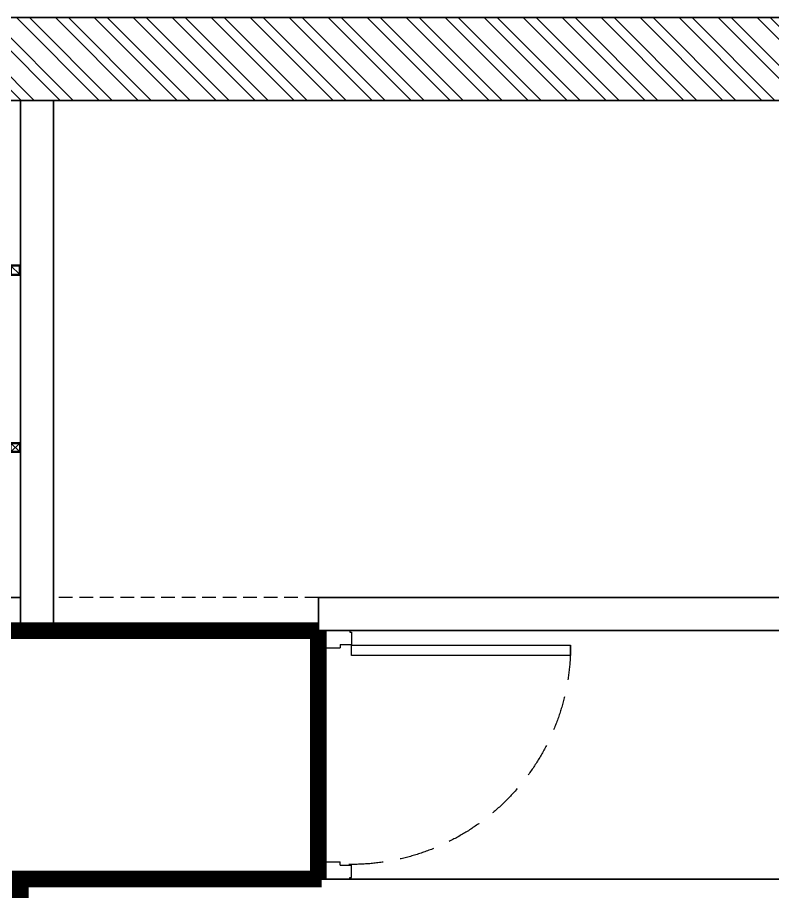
# Model space of a CAD drawing. Header units: feet. Extents: x 3387903 to 3402123, y -5461245 to -5443363.
# Drawn here: x 3393044 to 3395324, y -5446000 to -5443363 of the extents above; entities that cross this region are included whole.
import ezdxf

# ---------------------------------------------------------------- set-up
doc = ezdxf.new("R2010")
doc.units = ezdxf.units.FT
doc.header["$LTSCALE"] = 33
doc.header["$MEASUREMENT"] = 0
for name, pattern in [('a_p6_plan_L18$0$HIDDEN', [0.375, 0.25, -0.125]), ('ACAD_ISO03W100', [30, 12, -18]), ('HIDDEN2', [4.7625, 3.175, -1.5875])]:
    doc.linetypes.add(name, pattern=pattern)
doc.layers.add('A-WALL', color=1, linetype='Continuous')
doc.layers.add('LAMINATE FINISH', color=80, linetype='Continuous')
for name, color, linetype, lineweight in [('Door', 2, 'Continuous', 13), ('LENS-CURTAIN', 5, 'a_p6_plan_L18$0$HIDDEN', 9), ('LENS-DOOR', 34, 'Continuous', 20), ('LENS-PARTITION', 21, 'Continuous', 25), ('LENS-TEXT', 31, 'Continuous', 5), ('LENS_DIMENSION', 193, 'Continuous', 0), ('LK-EQPMT', 3, 'Continuous', 18), ('LK-TILES FINISH', 251, 'Continuous', 5), ('LN-HATCH', 251, 'Continuous', 0)]:
    doc.layers.add(name, color=color, linetype=linetype, lineweight=lineweight)
doc.styles.get("Standard").update_dxf_attribs({"font": 'GILC____.TTF'})

# ---------------------------------------------------------------- blocks, each defined once
blk = doc.blocks.new('A$Ce3c081f2')
at = {"layer": 'LN-HATCH'}
h = blk.add_hatch(dxfattribs=at)
h.set_pattern_fill('ANSI32', color=256, scale=222)
h.set_pattern_definition([(45, (-2067896.71, 5460790.36), (-58.8666395, 58.8666395), []), (45, (-2067857.465, 5460790.36), (-58.8666395, 58.8666395), [])])
h.paths.add_polyline_path([(0, 600), (0, 10105), (-250, 10105), (-250, 600)])
h.paths.add_polyline_path([(-715, 10565), (-715, 10815), (-5445, 10815), (-5445, 10565)])
h.paths.add_polyline_path([(-6085, 10565), (-6085, 10815), (-11400, 10815), (-11400, 10565)])
h.paths.add_polyline_path([(-12085, 10565), (-12085, 10815), (-13682, 10815), (-13682, 10565), (-13575, 10565)])
at = {"layer": 'A-WALL'}
for p, q in [((0, 10815), (0, 0)), ((-250, 10105), (-250, 600))]:
    blk.add_line(p, q, dxfattribs=at)
blk = doc.blocks.new('32INCH VC FOR CLINIC')
at = {"layer": 'LK-EQPMT'}
for p, q in [((116.9, 152.6), (92.6, 128.3)), ((92.6, 152.6), (116.9, 128.3)), ((627.7, 152.6), (652, 128.3))]:
    blk.add_line(p, q, dxfattribs=at)
at = {"layer": 'LK-EQPMT', "ltscale": 12}
for p, q in [((0, 90.3), (19.4, 109.7)), ((725.6, 109.7), (19.4, 109.7)), ((81.5, 109.7), (81.5, 125.2)), ((81.5, 125.2), (128, 125.2)), ((128, 125.2), (128, 109.7)), ((617, 125.2), (617, 109.7)), ((617, 125.2), (663.5, 125.2)), ((663.5, 109.7), (663.5, 125.2)), ((745, 90.3), (725.6, 109.7)), ((0, 70.9), (0, 90.3)), ((745, 70.9), (745, 90.3))]:
    blk.add_line(p, q, dxfattribs=at)
at = {"layer": 'LK-EQPMT'}
for points in [[(89.6, 125.2), (119.9, 125.2), (119.9, 155.6), (89.6, 155.6)], [(92.6, 128.3), (116.9, 128.3), (116.9, 152.6), (92.6, 152.6)], [(655, 125.2), (624.7, 125.2), (624.7, 155.6), (655, 155.6)], [(652, 128.3), (627.7, 128.3), (627.7, 152.6), (652, 152.6)]]:
    blk.add_lwpolyline(points, close=True, dxfattribs=at)
at = {"layer": 'LK-EQPMT', "ltscale": 12}
blk.add_lwpolyline([(0, 58), (0, 70.9), (745, 70.9), (745, 58)], close=True, dxfattribs=at)
at = {"layer": 'LENS-TEXT', "color": 0, "ltscale": 2, "insert": (391.2, 25.6), "char_height": 50, "attachment_point": 5}
blk.add_mtext_dynamic_manual_height_columns('32" TV SCREEN -VC', width=466.48, gutter_width=12.5, heights=[0], dxfattribs=at)
blk = doc.blocks.new('*U48')
at = {"layer": 'LENS-DOOR'}
for p, q in [((548121.7, 1779235.3), (548121.7, 1778573.8)), ((548121.7, 1779235.3), (548153, 1779235.3)), ((548153, 1778573.8), (548153, 1779235.3)), ((547452.5, 1778573.8), (547488.9, 1778573.8)), ((547452.5, 1778568.6), (547452.5, 1778573.8)), ((547488.9, 1778539.9), (547488.9, 1778573.8)), ((548121.7, 1778573.8), (548153, 1778573.8)), ((548192.1, 1778573.8), (548155.6, 1778573.8)), ((548155.6, 1778539.9), (548155.6, 1778573.8)), ((548192.1, 1778568.6), (548192.1, 1778573.8)), ((547447.3, 1778568.6), (547452.5, 1778568.6)), ((547447.3, 1778484.1), (547447.3, 1778568.6)), ((548197.3, 1778568.6), (548192.1, 1778568.6)), ((548197.3, 1778484.1), (548197.3, 1778568.6)), ((547488.9, 1778539.9), (547499.3, 1778539.9)), ((547499.3, 1778478.9), (547499.3, 1778539.9)), ((548145.2, 1778478.9), (548145.2, 1778539.9)), ((548155.6, 1778539.9), (548145.2, 1778539.9)), ((547447.3, 1778484.1), (547452.5, 1778484.1)), ((547452.5, 1778478.9), (547452.5, 1778484.1)), ((547452.5, 1778478.9), (547499.3, 1778478.9)), ((548192.1, 1778478.9), (548145.2, 1778478.9)), ((548192.1, 1778478.9), (548192.1, 1778484.1)), ((548197.3, 1778484.1), (548192.1, 1778484.1))]:
    blk.add_line(p, q, dxfattribs=at)
at = {"layer": 'LENS-DOOR', "color": 7, "linetype": 'HIDDEN2'}
blk.add_ellipse((548153, 1778573.8), major_axis=(-661.5, 0), ratio=1, start_param=-1.570791, end_param=0.051209, dxfattribs=at)

msp = doc.modelspace()

# ---------------------------------------------------------------- linework, layer by layer
at = {"layer": 'LAMINATE FINISH', "color": 85, "linetype": 'ACAD_ISO03W100', "ltscale": 0.05, "const_width": 50}
msp.add_lwpolyline([(3393953.1, -5445213), (3393953.1, -5445963)], dxfattribs=at)
at = {"layer": 'LENS-CURTAIN', "ltscale": 5}
msp.add_lwpolyline([(3393153.1, -5445213), (3393953.1, -5445213), (3393953.1, -5445113), (3393153.1, -5445113)], close=True, dxfattribs=at)
at = {"layer": 'LENS-PARTITION'}
for points in [[(3393053.1, -5443613), (3393053.1, -5445213), (3393153.1, -5445213), (3393153.1, -5443613)], [(3391453.1, -5445113), (3391453.1, -5445213), (3393053.1, -5445213), (3393053.1, -5445113)], [(3393953.1, -5445113), (3393953.1, -5445213), (3395553.1, -5445213), (3395553.1, -5445113)], [(3395618.1, -5446063), (3393053.1, -5446063), (3393053.1, -5445963), (3395618.1, -5445963)]]:
    msp.add_lwpolyline(points, close=True, dxfattribs=at)
at = {"layer": 'LK-TILES FINISH', "color": 212, "linetype": 'ACAD_ISO03W100', "ltscale": 0.05, "const_width": 50}
for points in [[(3393953.1, -5445213), (3389753.1, -5445213), (3389753.1, -5446013), (3392253.1, -5446013), (3392253.1, -5447613)], [(3392253.1, -5447613), (3393053.1, -5447613), (3393053.1, -5445963), (3393963.4, -5445963)]]:
    msp.add_lwpolyline(points, dxfattribs=at)

# ---------------------------------------------------------------- block references
at = {"xscale": -1, "rotation": 270}
msp.add_blockref('32INCH VC FOR CLINIC', (3392897.5, -5444765.2), dxfattribs=at)
at = {"layer": 'Door', "xscale": -1, "rotation": 270}
msp.add_blockref('*U48', (1615479.3, -5993410.2), dxfattribs=at)
at = {"layer": 'LENS_DIMENSION', "rotation": 90}
msp.add_blockref('A$Ce3c081f2', (3398718.1, -5443363), dxfattribs=at)

doc.saveas('drawing.dxf')
